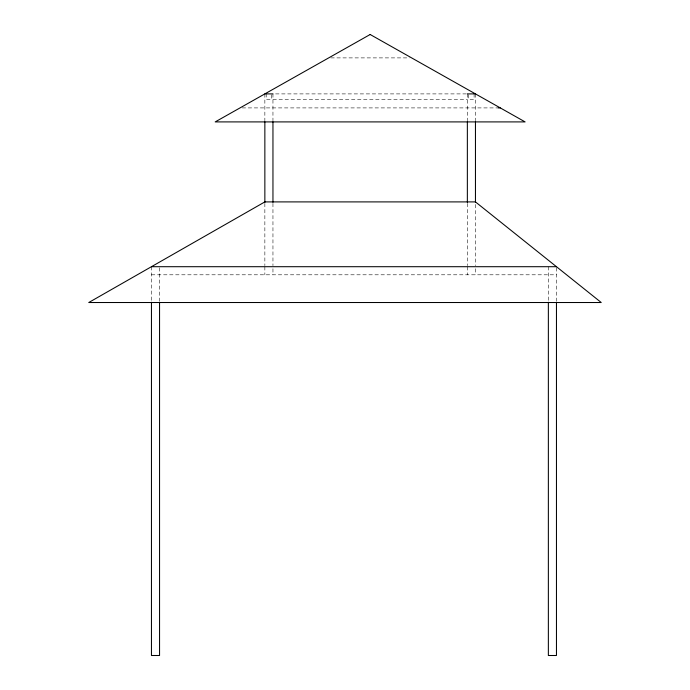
<?xml version="1.0" encoding="UTF-8"?>
<svg xmlns="http://www.w3.org/2000/svg" width="690" height="690" viewBox="0 0 690 690"><rect width="100%" height="100%" fill="white"/><g stroke="black" fill="none" stroke-linecap="round" stroke-linejoin="round"><path stroke-width="0.52" stroke-dasharray="3.45 2.59" d="M330.846 57.891L409.463 57.891M466.285 93.9L272.955 93.9L272.955 120.733M272.955 99.3L467.354 99.3M242.181 107.907L498.128 107.907M151.455 274.801L556.459 274.801M556.459 267.78L556.459 301.168M548.36 266.702L548.36 301.168M475.453 93.9L475.453 120.733M475.453 204.447L475.453 265.624M475.453 268.729L475.453 274.801M474.108 93.9L474.108 99.3L468.708 99.3L468.708 93.9M467.354 93.9L467.354 120.733M467.354 203.378L467.354 265.624M467.354 266.702L467.354 274.801M272.955 203.378L272.955 265.624M272.955 268.729L272.955 274.801M271.61 94.797L271.61 99.3L266.211 99.3L266.211 93.9M264.856 93.9L264.856 120.733M264.856 203.378L264.856 265.624M264.856 266.702L264.856 274.801M159.554 267.78L159.554 301.168M151.455 266.702L151.455 301.168"/><path stroke-width="1.03" d="M264.856 93.9L272.955 93.9M467.354 93.9L475.453 93.9M498.128 107.907L500.284 107.907M151.455 266.702L556.459 266.702M556.459 302.237L556.459 655.5L548.36 655.5L548.36 302.237M475.453 121.802L475.453 202.299M467.354 121.802L467.354 202.299M272.955 121.802L272.955 202.299M264.856 121.802L264.856 202.299M159.554 302.237L159.554 655.5L151.455 655.5L151.455 302.237M264.856 201.903L88.76 302.522L601.24 302.522L475.453 201.903L264.856 201.903M370.159 34.5L215.202 121.906L525.107 121.906L370.159 34.5"/></g></svg>
